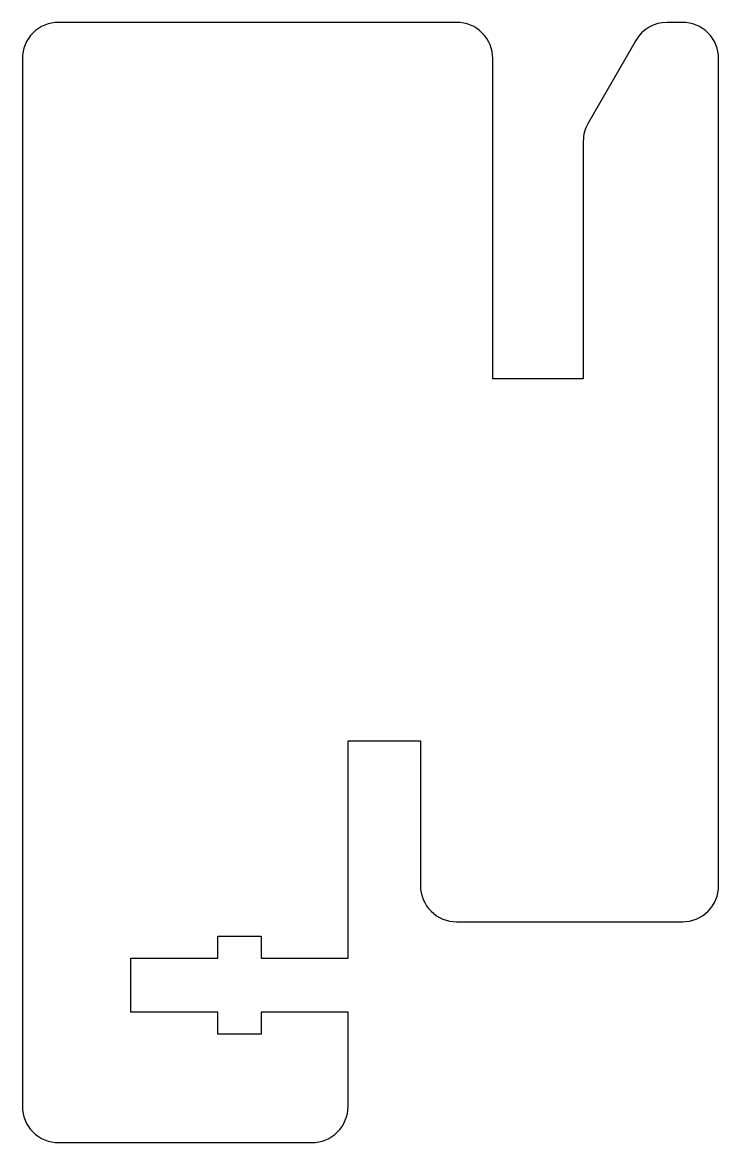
# Model space of a CAD drawing. Header units: millimetres. Extents: x -19.2 to 19.2, y -37 to 24.8.
import ezdxf

# ---------------------------------------------------------------- set-up
doc = ezdxf.new("R2010")
doc.units = ezdxf.units.MM

msp = doc.modelspace()

# ---------------------------------------------------------------- linework, layer by layer
msp.add_lwpolyline([(-3.239, -37.048, 0.414214), (-1.239, -35.048), (-1.239, -29.848), (-6.039, -29.848), (-6.039, -31.048), (-8.439, -31.048), (-8.439, -29.848), (-13.239, -29.848), (-13.239, -26.848), (-8.439, -26.848), (-8.439, -25.648), (-6.039, -25.648), (-6.039, -26.848), (-1.239, -26.848), (-1.239, -14.848), (2.761, -14.848), (2.761, -22.848, 0.414214), (4.761, -24.848), (17.239, -24.848, 0.414214), (19.239, -22.848), (19.239, 22.848, 0.414214), (17.239, 24.848), (16.393, 24.848, 0.267949), (14.661, 23.848), (12.029, 19.289, 0.131652), (11.761, 18.289), (11.761, 5.152), (6.761, 5.152), (6.761, 22.848, 0.414214), (4.761, 24.848), (-17.239, 24.848, 0.414214), (-19.239, 22.848), (-19.239, -35.048, 0.414214), (-17.239, -37.048)], format="xyb", close=True)

doc.saveas('drawing.dxf')
